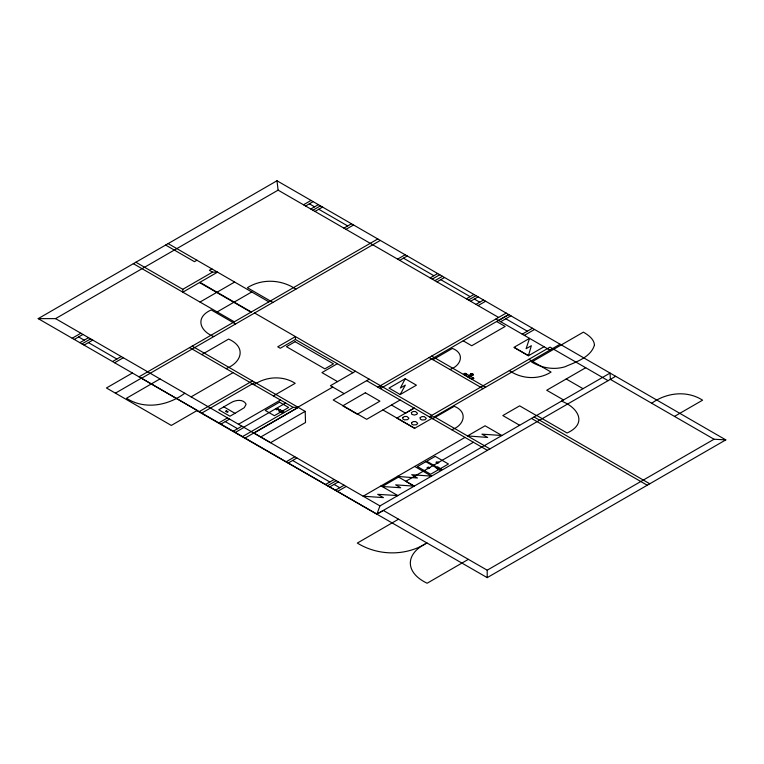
<?xml version="1.0" encoding="UTF-8"?>
<svg xmlns="http://www.w3.org/2000/svg" width="764" height="764" viewBox="0 0 764 764"><rect width="100%" height="100%" fill="white"/><g stroke="black" fill="none" stroke-linecap="round" stroke-linejoin="round"><path stroke-width="1.15" d="M528.392 355.766L531.352 345.691L526.09 348.728L529.519 338.385L513.895 347.4L528.392 355.766L544.006 346.751M725.8 439.883L714.034 439.233L610.341 379.364L610.073 373.071L379.956 505.911L376.872 514.153L38.2 318.626L276.988 180.762L725.8 439.883L487.212 577.632L196.931 410.64M276.081 408.644L276.425 409.781L278.621 409.112L276.434 408.444M405.226 378.734L400.384 387.988L405.331 385.132L400.193 394.549L389.01 388.093L405.226 378.734L416.409 385.19L400.193 394.549M427.019 543.003C404.672 553.642 404.834 572.685 427.143 583.238L468.361 559.353M234.997 413.324L244.299 407.67L246.123 404.242C243.401 398.722 235.455 399.964 231.014 402.685L218.762 409.762L229.964 416.227L234.997 413.324L223.795 406.849M253.963 433.064L298.208 407.365L293.166 407.365L189.644 347.591M398.541 519.195L357.323 543.07C377.655 555.638 404.271 556.249 424.975 544.178M38.2 318.626L55.571 318.626L278.106 190.14L498.606 317.442M196.959 260.218L194.438 261.68L165.635 245.043M72.188 338.242L80.869 333.228M303.48 204.79L311.043 200.426M74.28 339.455L82.97 334.441M305.581 206.003L313.144 201.639M310.795 209.011L318.359 204.647M79.867 342.683L88.548 337.669M312.896 210.234L320.46 205.86M81.968 343.896L90.658 338.882M211.895 268.842L209.374 270.294L212.545 272.127L217.587 272.127L182.777 292.22L182.777 289.317L135.877 262.233M314.997 211.437L322.561 207.073M84.069 345.108L92.75 340.095M182.777 289.317L212.545 272.127M200.053 302.028L234.615 282.078M112.547 361.544L121.228 356.53M343.915 228.13L351.469 223.766M114.648 362.757L123.329 357.743M346.006 229.343L353.57 224.979M217.177 311.913L251.738 291.963M132.382 373.004L106.435 387.978L171.308 425.433L197.188 410.478L141.35 378.17L115.402 393.154M139.01 376.824L377.798 238.96M141.531 378.276L380.319 240.421M201.763 354.591L228.598 339.092C246.4 346.942 242.073 362.222 226.077 368.63M160.001 378.915L126.518 398.245C144.654 410.058 168.204 405.655 184.792 393.231M397.595 259.13L405.159 254.765M399.696 260.343L407.26 255.978M191.095 396.869L233.02 372.67M295.439 339.502L280.254 348.269L277.733 346.818L295.439 336.59L295.439 339.502L352.949 372.708M430.122 277.915L437.686 273.541M199.261 411.605L252.406 380.921M432.223 279.127L439.787 274.753M201.782 413.066L254.928 382.372M254.02 384.76C266.073 376.413 282.661 375.344 295.19 383.308L273.35 395.924M434.878 280.655L442.442 276.291M436.979 281.868L444.543 277.504M218.819 422.903L227.51 417.889M220.92 424.115L229.601 419.102M337.344 363.712L321.93 372.603L337.535 381.608M238.483 424.268L280.464 400.03M233.221 431.221L241.901 426.207M243.659 427.267L285.65 403.02M466.355 298.829L473.919 294.455M235.322 432.434L244.002 427.42M468.456 300.042L476.02 295.668M470.557 301.255L478.121 296.881M355.48 371.256L330.42 385.715L344.163 393.651M242.532 436.588L293.166 407.365M297.912 407.193L332.77 387.071M475.972 304.378L483.536 300.013M245.053 438.049L298.256 407.384M478.073 305.59L485.637 301.226M260.782 436.979L305.142 411.366M369.222 379.183L333.19 399.992L366.672 419.321L400.155 399.992M377.922 387.119L506.169 313.078M508.69 314.539L380.443 388.58L380.443 385.667M498.596 320.508L508.814 314.606M432.921 359.691L452.45 348.413C465.391 353.512 461.064 365.755 449.92 369.499M500.697 321.72L510.915 315.818M286.156 461.781L294.847 456.767M288.257 462.994L296.938 457.98M522.232 334.154L532.451 328.253M524.333 335.358L534.552 329.465M464.311 374.742L466.05 373.768M467.453 376.547L469.86 375.162L470.872 373.682L473.403 374.226L473.174 375.009L468.208 376.986M414.155 408.119L396.927 418.061L414.671 428.308L431.975 418.357M414.241 408.119L405.541 413.143L391.454 405.016M471.34 378.801L473.05 377.808M608.096 380.663L550.013 347.123L429.33 416.8L434.363 416.8L560.088 344.211M432.701 418.748L454.246 406.314C468.475 411.892 464.159 425.51 451.725 429.731M325.502 484.491L334.183 479.477M327.603 485.713L336.284 480.69M329.704 486.926L338.385 481.912M335.415 490.221L344.106 485.207M337.526 491.433L346.207 486.42M464.932 437.447L363.148 496.208L383.442 497.622L377.722 494.327L397.843 495.578M467.52 435.938L485.092 425.796L501.9 435.499L481.941 434.153L487.652 437.447L467.549 435.919M585.701 367.732L546.699 390.242L563.507 399.944M382.172 486.534L398.56 477.061M473.413 442.26L405.789 481.301L414.193 486.152L395.656 484.853L400.699 487.766L382.086 486.477M615.66 376.299L376.872 514.153L383.308 510.428L487.203 570.192L714.034 439.233M651.711 403.249C666.38 392.601 686.941 390.108 702.584 400.183L674.488 416.409M397.471 476.402L417.421 478.016L411.71 474.711L431.526 476.144L414.718 466.441M309.363 203.816L314.577 206.834M318.779 209.26L347.696 225.953M403.478 258.156L433.904 275.728M440.761 279.681L470.137 296.642M474.339 299.068L479.754 302.191M505.806 318.769L527.341 331.204M495.951 318.98L549.879 350.113M496.648 321.529L505.157 326.448L471.722 345.748L463.213 340.83M514.707 347.687L527.895 355.298M566.2 378.982L583.008 388.685M528.946 359.29L551.073 372.058C538.372 380.119 521.564 379.059 509.34 370.607M561.483 401.119C578.138 407.441 587.85 423.667 567.079 432.997L536.672 415.444M469.698 375.258L470.452 375.697M469.163 375.563L465.095 373.214L463.385 374.207L472.238 379.316L473.947 378.333L469.917 376.003M536.443 415.559L519.635 405.846L502.827 415.559L519.635 425.262M431.698 356.072L485.627 387.205M534.036 416.963L649.763 483.784M429.177 357.523L483.106 388.656M531.515 418.424L647.242 485.236M295.869 289.174C281.62 279.423 262.119 278.382 247.383 287.713L272.891 302.439M168.156 243.592L268.861 301.847M254.593 313.011L431.851 415.349M434.363 416.8L489.934 448.879M199.91 282.336L251.289 311.998M199.528 282.556L250.955 312.189M366.644 380.682L487.413 450.34M133.356 263.685L234.3 321.806M235.579 323.984L211.236 309.936C195.04 317.089 199.375 330.86 213.758 336.58M382.879 409.962L414.699 428.327M192.165 346.14L305.199 411.404L305.524 422.511L270.599 442.671L253.896 432.997M397.442 476.421L414.25 486.124M381.035 485.875L397.853 495.588M55.571 318.626L379.966 505.911M78.625 336.953L84.212 340.171M88.414 342.597L116.882 359.042M225.265 421.613L237.566 428.709M292.602 460.482L329.838 481.988M334.049 484.414L339.76 487.718M276.988 180.762L278.106 190.14M487.203 570.192L487.212 577.632M594.478 344.908C590.897 357.495 575.703 362.021 564.797 366.835C553.671 370.148 541.504 367.895 531.62 362.05L583.419 332.139C588.232 335.062 593.886 338.805 594.478 344.908M402.771 417.488L402.771 418.863L404.519 419.875L407.737 419.598L408.883 418.175L406.906 416.476L404.519 416.485L402.771 417.488M411.366 412.531L411.834 414.384L414.298 415.053L416.762 414.384L417.469 413.219L415.492 411.519L413.104 411.519L411.366 412.531M411.615 422.587L411.615 423.963L413.353 424.975L416.571 424.698L417.717 423.275L415.74 421.585L413.353 421.585L411.615 422.587M420.2 417.631L420.2 419.006L421.948 420.019L425.156 419.742L426.302 418.319L424.326 416.619L421.938 416.619L420.2 417.631M278.029 409.112L276.444 409.112L278.029 409.112M429.731 467.845L428.346 468.647L426.961 467.845L428.346 467.043L429.731 467.845M436.225 462.163L436.569 463.299L438.765 462.631L438.183 461.962L436.225 462.163M429.139 467.845L427.553 467.845L429.139 467.845M438.173 462.631L436.588 462.631L438.173 462.631M470.815 373.739C474.568 376.843 473.202 373.357 470.872 373.72M295.114 341.689L286.452 346.694L324.853 368.859L333.505 363.855L295.114 341.689M226.411 410.784L225.561 411.271L227.347 412.302L228.188 411.806L226.411 410.784M279.49 402.179L265.223 410.411L274.372 415.692L288.639 407.46L279.49 402.179M280.073 409.762L278.392 410.736L282.317 412.999L283.998 412.025L280.073 409.762M365.373 392.772L342.749 405.837L357.294 414.231L379.918 401.167L365.373 392.772M465.773 374.417L465.209 374.255L465.773 374.417M471.932 377.97L471.932 377.97M425.834 461.714L417.392 466.584L430.648 474.234L439.09 469.363L425.834 461.714M435.193 456.347L426.751 461.217L440.007 468.867L448.449 463.996L435.193 456.347M437.868 467.119L436.187 468.093L440.112 470.357L441.793 469.382L437.868 467.119"/></g></svg>
